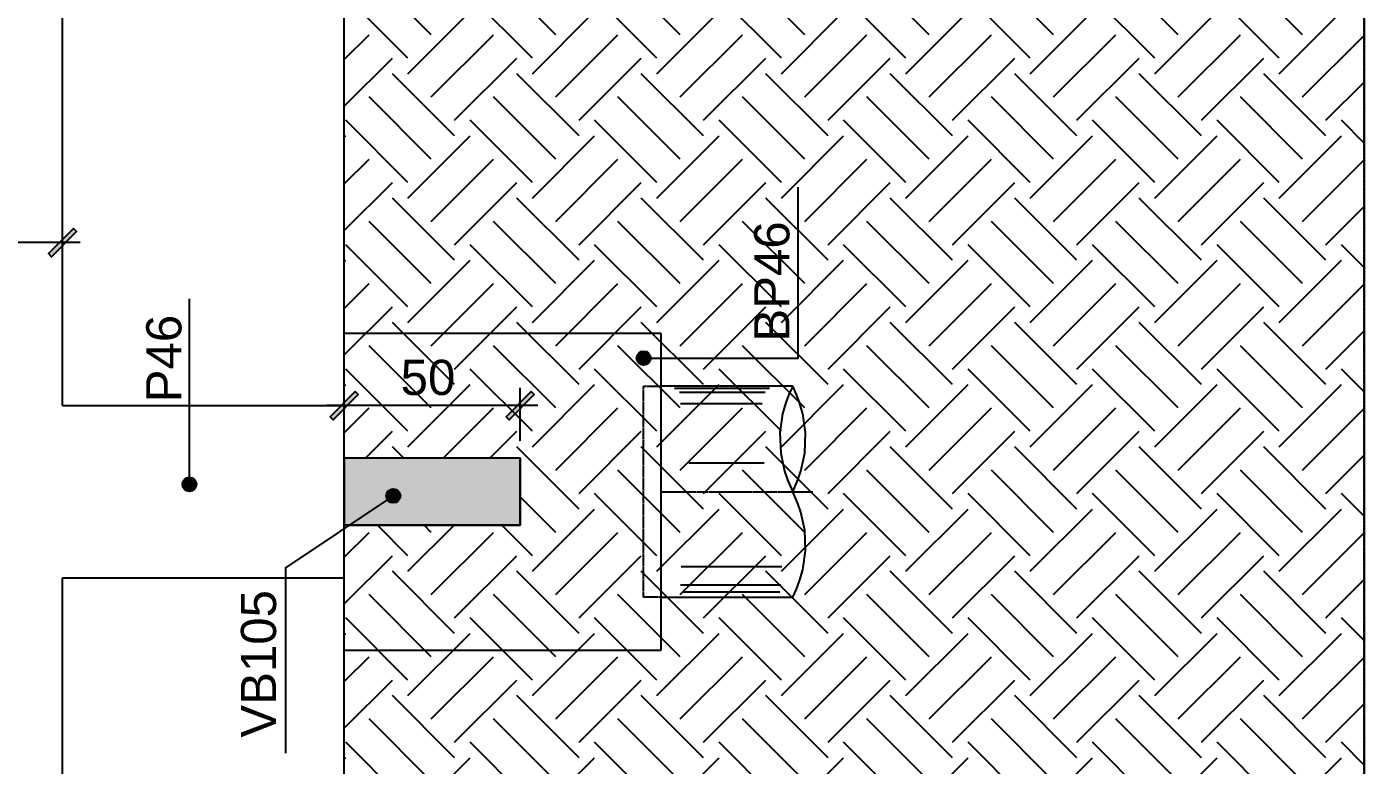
# Model space of a CAD drawing. Extents: x -1789 to 4156, y -3064 to 1391.
# Drawn here: x 1766.7 to 2146.7, y -1373.5 to -1163.6 of the extents above; entities that cross this region are included whole.
import ezdxf

# ---------------------------------------------------------------- set-up
doc = ezdxf.new("R2010")
doc.units = 0
doc.linetypes.add('ESTILO_TQS_0003', pattern=[0.92, 0.3, -0.15, 0.02, -0.15, 0.3])
doc.linetypes.add('ESTILO_TQS_0005', pattern=[0.4, 0.3, -0.1])
for name, color, linetype in [('1', 1, 'CONTINUOUS'), ('13', 35, 'CONTINUOUS'), ('2', 2, 'CONTINUOUS'), ('3', 3, 'CONTINUOUS'), ('4', 4, 'CONTINUOUS'), ('8', 8, 'CONTINUOUS')]:
    doc.layers.add(name, color=color, linetype=linetype)
doc.styles.add('TQS_ARIAL', font='arial.ttf')

msp = doc.modelspace()

# ---------------------------------------------------------------- linework, layer by layer
at = {"layer": '1', "linetype": 'Continuous'}
for p, q in [((1776.93695, -1220.1834), (1776.93695, -1219.8717)), ((1781.93695, -1224.8717), (1691.93695, -1224.8717)), ((1812.95965, -1293.78195), (1812.95965, -1240.94055)), ((1856.93695, -1281.2196), (1856.93695, -1266.2196)), ((1906.93695, -1281.2196), (1906.93695, -1266.2196)), ((1984.3047, -1265.7196), (1946.93695, -1265.7196)), ((1977.6873, -1266.35385), (1950.7697, -1266.35385)), ((1976.5188, -1267.5479), (1952.1644, -1267.5479)), ((1911.93695, -1271.2196), (1851.93695, -1271.2196)), ((1975.6425, -1270.77965), (1952.47435, -1270.77965)), ((1976.2267, -1287.55545), (1954.79885, -1287.5555)), ((1981.1925, -1317.0767), (1952.6293, -1317.07665)), ((1946.93695, -1325.7196), (1984.3047, -1325.7196)), ((1980.9004, -1322.2981), (1952.47435, -1322.2981)), ((1980.60825, -1324.30635), (1952.93915, -1324.30635))]:
    msp.add_line(p, q, dxfattribs=at)
at = {"layer": '1', "linetype": 'ESTILO_TQS_0005'}
msp.add_line((1946.93695, -1295.7196), (1990.01115, -1295.7196), dxfattribs=at)
at = {"layer": '1', "linetype": 'Continuous'}
for points in [[(1941.9725, -1257.7427), (1985.88935, -1257.7427), (1985.88935, -1209.1146)], [(1780.0311, -1220.89365), (1772.88585, -1228.03895), (1773.7697, -1228.9228), (1780.915, -1221.77755), (1780.0311, -1220.89365)], [(1860.0311, -1267.24155), (1852.88585, -1274.38685), (1853.7697, -1275.27075), (1860.915, -1268.12545), (1860.0311, -1267.24155)], [(1910.0311, -1267.24155), (1902.88585, -1274.38685), (1903.7697, -1275.27075), (1910.915, -1268.12545), (1910.0311, -1267.24155)], [(1984.30475, -1265.7196), (1983.20405, -1268.0664), (1982.3375, -1270.3608), (1981.4436, -1273.55945), (1980.69825, -1278.89785), (1980.9001, -1284.7705), (1981.9662, -1289.89685), (1982.8065, -1292.38445), (1984.30475, -1295.7196)], [(1984.30465, -1295.7196), (1985.80285, -1292.38445), (1986.6432, -1289.89685), (1987.7093, -1284.7705), (1987.9111, -1278.89785), (1987.1658, -1273.55945), (1986.27185, -1270.3608), (1985.40535, -1268.0664), (1984.30465, -1265.7196)], [(1870.8648, -1296.8948), (1840.245, -1317.36325), (1840.245, -1370.0589)], [(1984.3047, -1325.7196), (1985.40535, -1323.37285), (1986.2719, -1321.0784), (1987.1658, -1317.87975), (1987.91115, -1312.5414), (1987.70935, -1306.6687), (1986.64325, -1301.5424), (1985.80285, -1299.0548), (1984.3047, -1295.71965)]]:
    msp.add_lwpolyline(points, dxfattribs=at)
at = {"layer": '1', "linetype": 'ESTILO_TQS_0005'}
msp.add_lwpolyline([(1946.93695, -1325.7196), (1941.93695, -1325.7196), (1941.93695, -1265.7196), (1946.93695, -1265.7196)], dxfattribs=at)
at = {"layer": '1', "linetype": 'Continuous'}
for centre in [(1941.9725, -1257.7427), (1812.94245, -1293.6118), (1870.8648, -1296.8948)]:
    msp.add_circle(centre, 2, dxfattribs=at)
for points in [[(1780.0311, -1220.89365), (1772.88585, -1228.03895), (1773.7697, -1228.9228)], [(1780.0311, -1220.89365), (1773.7697, -1228.9228), (1780.915, -1221.77755)], [(1780.0311, -1220.89365), (1780.915, -1221.77755), (1780.0311, -1220.89365)], [(1943.9725, -1257.7427), (1940.9725, -1256.01065), (1940.0931, -1257.05865)], [(1943.9725, -1257.7427), (1940.0931, -1257.05865), (1940.0931, -1258.4267)], [(1943.9725, -1257.7427), (1942.3198, -1255.77305), (1940.9725, -1256.01065)], [(1943.9725, -1257.7427), (1943.5046, -1256.4571), (1942.3198, -1255.77305)], [(1943.9725, -1257.7427), (1940.0931, -1258.4267), (1940.9725, -1259.47475)], [(1943.9725, -1257.7427), (1940.9725, -1259.47475), (1942.3198, -1259.7123)], [(1943.9725, -1257.7427), (1942.3198, -1259.7123), (1943.5046, -1259.02825)], [(1943.9725, -1257.7427), (1943.5046, -1259.02825), (1943.9725, -1257.7427)], [(1860.0311, -1267.24155), (1852.88585, -1274.38685), (1853.7697, -1275.27075)], [(1860.0311, -1267.24155), (1853.7697, -1275.27075), (1860.915, -1268.12545)], [(1860.0311, -1267.24155), (1860.915, -1268.12545), (1860.0311, -1267.24155)], [(1910.0311, -1267.24155), (1902.88585, -1274.38685), (1903.7697, -1275.27075)], [(1910.0311, -1267.24155), (1903.7697, -1275.27075), (1910.915, -1268.12545)], [(1910.0311, -1267.24155), (1910.915, -1268.12545), (1910.0311, -1267.24155)], [(1814.94245, -1293.6118), (1813.28975, -1291.6422), (1811.94245, -1291.87975)], [(1814.94245, -1293.6118), (1814.47455, -1292.32625), (1813.28975, -1291.6422)], [(1814.94245, -1293.6118), (1811.94245, -1291.87975), (1811.0631, -1292.92775)], [(1814.94245, -1293.6118), (1811.0631, -1292.92775), (1811.0631, -1294.29585)], [(1814.94245, -1293.6118), (1811.0631, -1294.29585), (1811.94245, -1295.34385)], [(1814.94245, -1293.6118), (1811.94245, -1295.34385), (1813.28975, -1295.5814)], [(1814.94245, -1293.6118), (1813.28975, -1295.5814), (1814.47455, -1294.8974)], [(1814.94245, -1293.6118), (1814.47455, -1294.8974), (1814.94245, -1293.6118)], [(1872.8648, -1296.8948), (1869.8648, -1295.16275), (1868.9854, -1296.21075)], [(1872.8648, -1296.8948), (1871.2121, -1294.9252), (1869.8648, -1295.16275)], [(1872.8648, -1296.8948), (1872.3969, -1295.60925), (1871.2121, -1294.9252)], [(1872.8648, -1296.8948), (1868.9854, -1296.21075), (1868.9854, -1297.57885)], [(1872.8648, -1296.8948), (1868.9854, -1297.57885), (1869.8648, -1298.62685)], [(1872.8648, -1296.8948), (1869.8648, -1298.62685), (1871.2121, -1298.86445)], [(1872.8648, -1296.8948), (1871.2121, -1298.86445), (1872.3969, -1298.1804)], [(1872.8648, -1296.8948), (1872.3969, -1298.1804), (1872.8648, -1296.8948)]]:
    msp.add_solid(points, dxfattribs=at)
at = {"layer": '13', "linetype": 'Continuous'}
for p, q in [((1881.64975, -1165.84985), (1863.97205, -1148.17215)), ((1917.0051, -1165.84985), (1899.3274, -1148.17215)), ((1952.3604, -1165.84985), (1934.68275, -1148.17215)), ((1987.71575, -1165.84985), (1970.0381, -1148.17215)), ((2023.0711, -1165.84985), (2005.3934, -1148.17215)), ((2058.42645, -1165.84985), (2040.74875, -1148.17215)), ((2093.78175, -1165.84985), (2076.1041, -1148.17215)), ((2129.1371, -1165.84985), (2111.45945, -1148.17215)), ((1875.0206, -1172.47895), (1857.34295, -1154.8013)), ((1910.37595, -1172.47895), (1892.6983, -1154.8013)), ((1945.7313, -1172.47895), (1928.0536, -1154.8013)), ((1981.08665, -1172.47895), (1963.40895, -1154.8013)), ((2016.44195, -1172.47895), (1998.7643, -1154.8013)), ((2051.7973, -1172.47895), (2034.11965, -1154.8013)), ((2087.15265, -1172.47895), (2069.47495, -1154.8013)), ((2122.508, -1172.47895), (2104.8303, -1154.8013)), ((1875.0206, -1176.8984), (1892.6983, -1159.2207)), ((1910.37595, -1176.8984), (1928.0536, -1159.2207)), ((1945.7313, -1176.8984), (1963.40895, -1159.2207)), ((1981.08665, -1176.8984), (1998.7643, -1159.2207)), ((2016.44195, -1176.8984), (2034.11965, -1159.2207)), ((2051.7973, -1176.8984), (2069.47495, -1159.2207)), ((2087.15265, -1176.8984), (2104.8303, -1159.2207)), ((2122.508, -1176.8984), (2140.18565, -1159.2207)), ((1856.93695, -1172.88495), (1863.97205, -1165.84985)), ((1881.64975, -1183.5275), (1899.3274, -1165.84985)), ((1917.0051, -1183.5275), (1934.68275, -1165.84985)), ((1952.3604, -1183.5275), (1970.0381, -1165.84985)), ((1987.71575, -1183.5275), (2005.3934, -1165.84985)), ((2023.0711, -1183.5275), (2040.74875, -1165.84985)), ((2058.42645, -1183.5275), (2076.1041, -1165.84985)), ((2093.78175, -1183.5275), (2111.45945, -1165.84985)), ((2129.1371, -1183.5275), (2146.65185, -1166.01275)), ((2146.65185, -1170.10635), (2146.65185, -1170.10635)), ((1856.93695, -1186.1432), (1870.6012, -1172.47895)), ((1888.27885, -1190.15665), (1905.95655, -1172.47895)), ((1923.6342, -1190.15665), (1941.31185, -1172.47895)), ((1958.98955, -1190.15665), (1976.6672, -1172.47895)), ((1994.3449, -1190.15665), (2012.02255, -1172.47895)), ((2029.7002, -1190.15665), (2047.3779, -1172.47895)), ((2065.05555, -1190.15665), (2082.73325, -1172.47895)), ((2100.4109, -1190.15665), (2118.08855, -1172.47895)), ((1888.27885, -1194.57605), (1870.6012, -1176.8984)), ((1923.6342, -1194.57605), (1905.95655, -1176.8984)), ((1958.98955, -1194.57605), (1941.31185, -1176.8984)), ((1994.3449, -1194.57605), (1976.6672, -1176.8984)), ((2029.7002, -1194.57605), (2012.02255, -1176.8984)), ((2065.05555, -1194.57605), (2047.3779, -1176.8984)), ((2100.4109, -1194.57605), (2082.73325, -1176.8984)), ((2135.76625, -1194.57605), (2118.08855, -1176.8984)), ((2135.76625, -1190.15665), (2146.65185, -1179.271)), ((1881.64975, -1201.20515), (1863.97205, -1183.5275)), ((1917.0051, -1201.20515), (1899.3274, -1183.5275)), ((1952.3604, -1201.20515), (1934.68275, -1183.5275)), ((1987.71575, -1201.20515), (1970.0381, -1183.5275)), ((2023.0711, -1201.20515), (2005.3934, -1183.5275)), ((2058.42645, -1201.20515), (2040.74875, -1183.5275)), ((2093.78175, -1201.20515), (2076.1041, -1183.5275)), ((2129.1371, -1201.20515), (2111.45945, -1183.5275)), ((2146.65185, -1183.3646), (2146.65185, -1183.3646)), ((1875.0206, -1207.8343), (1857.34295, -1190.15665)), ((1910.37595, -1207.8343), (1892.6983, -1190.15665)), ((1945.7313, -1207.8343), (1928.0536, -1190.15665)), ((1981.08665, -1207.8343), (1963.40895, -1190.15665)), ((2016.44195, -1207.8343), (1998.7643, -1190.15665)), ((2051.7973, -1207.8343), (2034.11965, -1190.15665)), ((2087.15265, -1207.8343), (2069.47495, -1190.15665)), ((2122.508, -1207.8343), (2104.8303, -1190.15665)), ((2146.65185, -1196.62285), (2140.18565, -1190.15665)), ((1856.93695, -1194.982), (1857.34295, -1194.57605)), ((1875.0206, -1212.2537), (1892.6983, -1194.57605)), ((1910.37595, -1212.2537), (1928.0536, -1194.57605)), ((1945.7313, -1212.2537), (1963.40895, -1194.57605)), ((1981.08665, -1212.2537), (1998.7643, -1194.57605)), ((2016.44195, -1212.2537), (2034.11965, -1194.57605)), ((2051.7973, -1212.2537), (2069.47495, -1194.57605)), ((2087.15265, -1212.2537), (2104.8303, -1194.57605)), ((2122.508, -1212.2537), (2140.18565, -1194.57605)), ((1856.93695, -1208.24025), (1863.97205, -1201.20515)), ((1881.64975, -1218.88285), (1899.3274, -1201.20515)), ((1917.0051, -1218.88285), (1934.68275, -1201.20515)), ((1952.3604, -1218.88285), (1970.0381, -1201.20515)), ((1987.71575, -1218.88285), (2005.3934, -1201.20515)), ((2023.0711, -1218.88285), (2040.74875, -1201.20515)), ((2058.42645, -1218.88285), (2076.1041, -1201.20515)), ((2093.78175, -1218.88285), (2111.45945, -1201.20515)), ((2129.1371, -1218.88285), (2146.65185, -1201.3681)), ((1856.93695, -1221.4985), (1870.6012, -1207.8343)), ((1888.27885, -1225.51195), (1905.95655, -1207.8343)), ((1923.6342, -1225.51195), (1941.31185, -1207.8343)), ((1958.98955, -1225.51195), (1976.6672, -1207.8343)), ((1994.3449, -1225.51195), (2012.02255, -1207.8343)), ((2029.7002, -1225.51195), (2047.3779, -1207.8343)), ((2065.05555, -1225.51195), (2082.73325, -1207.8343)), ((2100.4109, -1225.51195), (2118.08855, -1207.8343)), ((2146.65185, -1205.46165), (2146.65185, -1205.46165)), ((1888.27885, -1229.9314), (1870.6012, -1212.2537)), ((1923.6342, -1229.9314), (1905.95655, -1212.2537)), ((1958.98955, -1229.9314), (1941.31185, -1212.2537)), ((1994.3449, -1229.9314), (1976.6672, -1212.2537)), ((2029.7002, -1229.9314), (2012.02255, -1212.2537)), ((2065.05555, -1229.9314), (2047.3779, -1212.2537)), ((2100.4109, -1229.9314), (2082.73325, -1212.2537)), ((2135.76625, -1229.9314), (2118.08855, -1212.2537)), ((2135.76625, -1225.51195), (2146.65185, -1214.62635)), ((1881.64975, -1236.5605), (1863.97205, -1218.88285)), ((1917.0051, -1236.5605), (1899.3274, -1218.88285)), ((1952.3604, -1236.5605), (1934.68275, -1218.88285)), ((1987.71575, -1236.5605), (1970.0381, -1218.88285)), ((2023.0711, -1236.5605), (2005.3934, -1218.88285)), ((2058.42645, -1236.5605), (2040.74875, -1218.88285)), ((2093.78175, -1236.5605), (2076.1041, -1218.88285)), ((2129.1371, -1236.5605), (2111.45945, -1218.88285)), ((2146.65185, -1218.7199), (2146.65185, -1218.7199)), ((1875.0206, -1243.18965), (1857.34295, -1225.51195)), ((1910.37595, -1243.18965), (1892.6983, -1225.51195)), ((1945.7313, -1243.18965), (1928.0536, -1225.51195)), ((1981.08665, -1243.18965), (1963.40895, -1225.51195)), ((2016.44195, -1243.18965), (1998.7643, -1225.51195)), ((2051.7973, -1243.18965), (2034.11965, -1225.51195)), ((2087.15265, -1243.18965), (2069.47495, -1225.51195)), ((2122.508, -1243.18965), (2104.8303, -1225.51195)), ((2146.65185, -1231.97815), (2140.18565, -1225.51195)), ((1856.93695, -1230.33735), (1857.34295, -1229.9314)), ((1875.0206, -1247.60905), (1892.6983, -1229.9314)), ((1910.37595, -1247.60905), (1928.0536, -1229.9314)), ((1945.7313, -1247.60905), (1963.40895, -1229.9314)), ((1981.08665, -1247.60905), (1998.7643, -1229.9314)), ((2016.44195, -1247.60905), (2034.11965, -1229.9314)), ((2051.7973, -1247.60905), (2069.47495, -1229.9314)), ((2087.15265, -1247.60905), (2104.8303, -1229.9314)), ((2122.508, -1247.60905), (2140.18565, -1229.9314)), ((1856.93695, -1243.5956), (1863.97205, -1236.5605)), ((1881.64975, -1254.2382), (1899.3274, -1236.5605)), ((1917.0051, -1254.2382), (1934.68275, -1236.5605)), ((1952.3604, -1254.2382), (1970.0381, -1236.5605)), ((1987.71575, -1254.2382), (2005.3934, -1236.5605)), ((2023.0711, -1254.2382), (2040.74875, -1236.5605)), ((2058.42645, -1254.2382), (2076.1041, -1236.5605)), ((2093.78175, -1254.2382), (2111.45945, -1236.5605)), ((2129.1371, -1254.2382), (2146.65185, -1236.72345)), ((2146.65185, -1240.817), (2146.65185, -1240.817)), ((1856.93695, -1256.85385), (1870.6012, -1243.18965)), ((1888.27885, -1260.8673), (1905.95655, -1243.18965)), ((1923.6342, -1260.8673), (1941.31185, -1243.18965)), ((1958.98955, -1260.8673), (1976.6672, -1243.18965)), ((1994.3449, -1260.8673), (2012.02255, -1243.18965)), ((2029.7002, -1260.8673), (2047.3779, -1243.18965)), ((2065.05555, -1260.8673), (2082.73325, -1243.18965)), ((2100.4109, -1260.8673), (2118.08855, -1243.18965)), ((1888.27885, -1265.28675), (1870.6012, -1247.60905)), ((1923.6342, -1265.28675), (1905.95655, -1247.60905)), ((1958.98955, -1265.28675), (1941.31185, -1247.60905)), ((1994.3449, -1265.28675), (1976.6672, -1247.60905)), ((2029.7002, -1265.28675), (2012.02255, -1247.60905)), ((2065.05555, -1265.28675), (2047.3779, -1247.60905)), ((2100.4109, -1265.28675), (2082.73325, -1247.60905)), ((2135.76625, -1265.28675), (2118.08855, -1247.60905)), ((2135.76625, -1260.8673), (2146.65185, -1249.9817)), ((1881.64975, -1271.91585), (1863.97205, -1254.2382)), ((1917.0051, -1271.91585), (1899.3274, -1254.2382)), ((1952.3604, -1271.91585), (1934.68275, -1254.2382)), ((1987.71575, -1271.91585), (1970.0381, -1254.2382)), ((2023.0711, -1271.91585), (2005.3934, -1254.2382)), ((2058.42645, -1271.91585), (2040.74875, -1254.2382)), ((2093.78175, -1271.91585), (2076.1041, -1254.2382)), ((2129.1371, -1271.91585), (2111.45945, -1254.2382)), ((2146.65185, -1254.07525), (2146.65185, -1254.07525)), ((1875.0206, -1278.545), (1857.34295, -1260.8673)), ((1910.37595, -1278.545), (1892.6983, -1260.8673)), ((1945.7313, -1278.545), (1928.0536, -1260.8673)), ((1981.08665, -1278.545), (1963.40895, -1260.8673)), ((2016.44195, -1278.545), (1998.7643, -1260.8673)), ((2051.7973, -1278.545), (2034.11965, -1260.8673)), ((2087.15265, -1278.545), (2069.47495, -1260.8673)), ((2122.508, -1278.545), (2104.8303, -1260.8673)), ((2146.65185, -1267.3335), (2140.18565, -1260.8673)), ((1856.93695, -1265.6927), (1857.34295, -1265.28675)), ((1875.0206, -1282.9644), (1892.6983, -1265.28675)), ((1910.37595, -1282.9644), (1928.0536, -1265.28675)), ((1945.7313, -1282.9644), (1963.40895, -1265.28675)), ((1981.08665, -1282.9644), (1998.7643, -1265.28675)), ((2016.44195, -1282.9644), (2034.11965, -1265.28675)), ((2051.7973, -1282.9644), (2069.47495, -1265.28675)), ((2087.15265, -1282.9644), (2104.8303, -1265.28675)), ((2122.508, -1282.9644), (2140.18565, -1265.28675)), ((1856.93695, -1278.95095), (1863.97205, -1271.91585)), ((1885.02365, -1286.2196), (1899.3274, -1271.91585)), ((1917.0051, -1289.5935), (1934.68275, -1271.91585)), ((1952.3604, -1289.5935), (1970.0381, -1271.91585)), ((1987.71575, -1289.5935), (2005.3934, -1271.91585)), ((2023.0711, -1289.5935), (2040.74875, -1271.91585)), ((2058.42645, -1289.5935), (2076.1041, -1271.91585)), ((2093.78175, -1289.5935), (2111.45945, -1271.91585)), ((2129.1371, -1289.5935), (2146.65185, -1272.07875)), ((2146.65185, -1276.17235), (2146.65185, -1276.17235)), ((1862.92655, -1286.2196), (1870.6012, -1278.545)), ((1898.2819, -1286.2196), (1905.95655, -1278.545)), ((1923.6342, -1296.22265), (1941.31185, -1278.545)), ((1958.98955, -1296.22265), (1976.6672, -1278.545)), ((1994.3449, -1296.22265), (2012.02255, -1278.545)), ((2029.7002, -1296.22265), (2047.3779, -1278.545)), ((2065.05555, -1296.22265), (2082.73325, -1278.545)), ((2100.4109, -1296.22265), (2118.08855, -1278.545)), ((1873.8564, -1286.2196), (1870.6012, -1282.9644)), ((1923.6342, -1300.64205), (1905.95655, -1282.9644)), ((1958.98955, -1300.64205), (1941.31185, -1282.9644)), ((1994.3449, -1300.64205), (1976.6672, -1282.9644)), ((2029.7002, -1300.64205), (2012.02255, -1282.9644)), ((2065.05555, -1300.64205), (2047.3779, -1282.9644)), ((2100.4109, -1300.64205), (2082.73325, -1282.9644)), ((2135.76625, -1300.64205), (2118.08855, -1282.9644)), ((1860.59815, -1286.2196), (1860.59815, -1286.2196)), ((1871.7654, -1286.2196), (1871.7654, -1286.2196)), ((1882.69525, -1286.2196), (1882.69525, -1286.2196)), ((1895.9535, -1286.2196), (1895.9535, -1286.2196)), ((1906.93695, -1286.4034), (1906.93695, -1286.4034)), ((2135.76625, -1296.22265), (2146.65185, -1285.33705)), ((1952.3604, -1307.2712), (1934.68275, -1289.5935)), ((1987.71575, -1307.2712), (1970.0381, -1289.5935)), ((2023.0711, -1307.2712), (2005.3934, -1289.5935)), ((2058.42645, -1307.2712), (2040.74875, -1289.5935)), ((2093.78175, -1307.2712), (2076.1041, -1289.5935)), ((2129.1371, -1307.2712), (2111.45945, -1289.5935)), ((2146.65185, -1289.4306), (2146.65185, -1289.4306)), ((1917.0051, -1307.2712), (1906.93695, -1297.2031)), ((1945.7313, -1313.9003), (1928.0536, -1296.22265)), ((1981.08665, -1313.9003), (1963.40895, -1296.22265)), ((2016.44195, -1313.9003), (1998.7643, -1296.22265)), ((2051.7973, -1313.9003), (2034.11965, -1296.22265)), ((2087.15265, -1313.9003), (2069.47495, -1296.22265)), ((2122.508, -1313.9003), (2104.8303, -1296.22265)), ((2146.65185, -1302.68885), (2140.18565, -1296.22265)), ((1906.93695, -1299.66165), (1906.93695, -1299.66165)), ((1910.37595, -1318.31975), (1928.0536, -1300.64205)), ((1945.7313, -1318.31975), (1963.40895, -1300.64205)), ((1981.08665, -1318.31975), (1998.7643, -1300.64205)), ((2016.44195, -1318.31975), (2034.11965, -1300.64205)), ((2051.7973, -1318.31975), (2069.47495, -1300.64205)), ((2087.15265, -1318.31975), (2104.8303, -1300.64205)), ((2122.508, -1318.31975), (2140.18565, -1300.64205)), ((1875.0206, -1313.9003), (1866.3399, -1305.2196)), ((1875.0206, -1318.31975), (1888.12075, -1305.2196)), ((1881.64975, -1307.2712), (1879.59815, -1305.2196)), ((1910.37595, -1313.9003), (1901.69525, -1305.2196)), ((1856.93695, -1314.3063), (1863.97205, -1307.2712)), ((1881.64975, -1324.94885), (1899.3274, -1307.2712)), ((1917.0051, -1324.94885), (1934.68275, -1307.2712)), ((1952.3604, -1324.94885), (1970.0381, -1307.2712)), ((1987.71575, -1324.94885), (2005.3934, -1307.2712)), ((2023.0711, -1324.94885), (2040.74875, -1307.2712)), ((2058.42645, -1324.94885), (2076.1041, -1307.2712)), ((2093.78175, -1324.94885), (2111.45945, -1307.2712)), ((2129.1371, -1324.94885), (2146.65185, -1307.4341)), ((1856.93695, -1327.56455), (1870.6012, -1313.9003)), ((1888.27885, -1331.578), (1905.95655, -1313.9003)), ((1923.6342, -1331.578), (1941.31185, -1313.9003)), ((1958.98955, -1331.578), (1976.6672, -1313.9003)), ((1994.3449, -1331.578), (2012.02255, -1313.9003)), ((2029.7002, -1331.578), (2047.3779, -1313.9003)), ((2065.05555, -1331.578), (2082.73325, -1313.9003)), ((2100.4109, -1331.578), (2118.08855, -1313.9003)), ((2146.65185, -1311.5277), (2146.65185, -1311.5277)), ((1888.27885, -1335.9974), (1870.6012, -1318.31975)), ((1923.6342, -1335.9974), (1905.95655, -1318.31975)), ((1958.98955, -1335.9974), (1941.31185, -1318.31975)), ((1994.3449, -1335.9974), (1976.6672, -1318.31975)), ((2029.7002, -1335.9974), (2012.02255, -1318.31975)), ((2065.05555, -1335.9974), (2047.3779, -1318.31975)), ((2100.4109, -1335.9974), (2082.73325, -1318.31975)), ((2135.76625, -1335.9974), (2118.08855, -1318.31975)), ((2135.76625, -1331.578), (2146.65185, -1320.69235)), ((1881.64975, -1342.62655), (1863.97205, -1324.94885)), ((1917.0051, -1342.62655), (1899.3274, -1324.94885)), ((1952.3604, -1342.62655), (1934.68275, -1324.94885)), ((1987.71575, -1342.62655), (1970.0381, -1324.94885)), ((2023.0711, -1342.62655), (2005.3934, -1324.94885)), ((2058.42645, -1342.62655), (2040.74875, -1324.94885)), ((2093.78175, -1342.62655), (2076.1041, -1324.94885)), ((2129.1371, -1342.62655), (2111.45945, -1324.94885)), ((2146.65185, -1324.78595), (2146.65185, -1324.78595)), ((1875.0206, -1349.25565), (1857.34295, -1331.578)), ((1910.37595, -1349.25565), (1892.6983, -1331.578)), ((1945.7313, -1349.25565), (1928.0536, -1331.578)), ((1981.08665, -1349.25565), (1963.40895, -1331.578)), ((2016.44195, -1349.25565), (1998.7643, -1331.578)), ((2051.7973, -1349.25565), (2034.11965, -1331.578)), ((2087.15265, -1349.25565), (2069.47495, -1331.578)), ((2122.508, -1349.25565), (2104.8303, -1331.578)), ((2146.65185, -1338.0442), (2140.18565, -1331.578)), ((1856.93695, -1336.4034), (1857.34295, -1335.9974)), ((1875.0206, -1353.67505), (1892.6983, -1335.9974)), ((1910.37595, -1353.67505), (1928.0536, -1335.9974)), ((1945.7313, -1353.67505), (1963.40895, -1335.9974)), ((1981.08665, -1353.67505), (1998.7643, -1335.9974)), ((2016.44195, -1353.67505), (2034.11965, -1335.9974)), ((2051.7973, -1353.67505), (2069.47495, -1335.9974)), ((2087.15265, -1353.67505), (2104.8303, -1335.9974)), ((2122.508, -1353.67505), (2140.18565, -1335.9974)), ((1856.93695, -1349.66165), (1863.97205, -1342.62655)), ((1881.64975, -1360.3042), (1899.3274, -1342.62655)), ((1917.0051, -1360.3042), (1934.68275, -1342.62655)), ((1952.3604, -1360.3042), (1970.0381, -1342.62655)), ((1987.71575, -1360.3042), (2005.3934, -1342.62655)), ((2023.0711, -1360.3042), (2040.74875, -1342.62655)), ((2058.42645, -1360.3042), (2076.1041, -1342.62655)), ((2093.78175, -1360.3042), (2111.45945, -1342.62655)), ((2129.1371, -1360.3042), (2146.65185, -1342.78945)), ((2146.65185, -1346.88305), (2146.65185, -1346.88305)), ((1856.93695, -1362.9199), (1870.6012, -1349.25565)), ((1888.27885, -1366.93335), (1905.95655, -1349.25565)), ((1923.6342, -1366.93335), (1941.31185, -1349.25565)), ((1958.98955, -1366.93335), (1976.6672, -1349.25565)), ((1994.3449, -1366.93335), (2012.02255, -1349.25565)), ((2029.7002, -1366.93335), (2047.3779, -1349.25565)), ((2065.05555, -1366.93335), (2082.73325, -1349.25565)), ((2100.4109, -1366.93335), (2118.08855, -1349.25565)), ((1888.27885, -1371.35275), (1870.6012, -1353.67505)), ((1923.6342, -1371.35275), (1905.95655, -1353.67505)), ((1958.98955, -1371.35275), (1941.31185, -1353.67505)), ((1994.3449, -1371.35275), (1976.6672, -1353.67505)), ((2029.7002, -1371.35275), (2012.02255, -1353.67505)), ((2065.05555, -1371.35275), (2047.3779, -1353.67505)), ((2100.4109, -1371.35275), (2082.73325, -1353.67505)), ((2135.76625, -1371.35275), (2118.08855, -1353.67505)), ((2135.76625, -1366.93335), (2146.65185, -1356.0477)), ((1881.64975, -1377.98185), (1863.97205, -1360.3042)), ((1917.0051, -1377.98185), (1899.3274, -1360.3042)), ((1952.3604, -1377.98185), (1934.68275, -1360.3042)), ((1987.71575, -1377.98185), (1970.0381, -1360.3042)), ((2023.0711, -1377.98185), (2005.3934, -1360.3042)), ((2058.42645, -1377.98185), (2040.74875, -1360.3042)), ((2093.78175, -1377.98185), (2076.1041, -1360.3042)), ((2129.1371, -1377.98185), (2111.45945, -1360.3042)), ((2146.65185, -1360.1413), (2146.65185, -1360.1413)), ((1875.0206, -1384.611), (1857.34295, -1366.93335)), ((1910.37595, -1384.611), (1892.6983, -1366.93335)), ((1945.7313, -1384.611), (1928.0536, -1366.93335)), ((1981.08665, -1384.611), (1963.40895, -1366.93335)), ((2016.44195, -1384.611), (1998.7643, -1366.93335)), ((2051.7973, -1384.611), (2034.11965, -1366.93335)), ((2087.15265, -1384.611), (2069.47495, -1366.93335)), ((2122.508, -1384.611), (2104.8303, -1366.93335)), ((2146.65185, -1373.39955), (2140.18565, -1366.93335)), ((1856.93695, -1371.7587), (1857.34295, -1371.35275)), ((1875.0206, -1389.0304), (1892.6983, -1371.35275)), ((1910.37595, -1389.0304), (1928.0536, -1371.35275)), ((1945.7313, -1389.0304), (1963.40895, -1371.35275)), ((1981.08665, -1389.0304), (1998.7643, -1371.35275)), ((2016.44195, -1389.0304), (2034.11965, -1371.35275)), ((2051.7973, -1389.0304), (2069.47495, -1371.35275)), ((2087.15265, -1389.0304), (2104.8303, -1371.35275)), ((2122.508, -1389.0304), (2140.18565, -1371.35275))]:
    msp.add_line(p, q, dxfattribs=at)
msp.add_lwpolyline([(1856.93695, -1503.71575), (1856.93695, -1305.2196), (1906.93695, -1305.2196), (1906.93695, -1286.2196), (1856.93695, -1286.2196), (1856.93695, -898.2197), (1946.93695, -898.2197), (1946.93695, -808.2197), (1856.93695, -808.2197), (1856.93695, 392.28175), (1981.93575, 392.28175), (1981.93575, 382.2804), (2031.93575, 382.2804), (2031.93575, 411.2804), (1644.93695, 411.2804), (1644.93695, 894.27925), (1981.93575, 894.27925), (1981.93575, 884.2804), (2031.93575, 884.2804), (2031.93575, 913.2804), (2146.65185, 913.2804), (2146.65185, -1652.89415)], dxfattribs=at)
at = {"layer": '2', "linetype": 'Continuous'}
for p, q in [((1776.93695, -1225.1834), (1776.93695, -1225.1834)), ((1946.93695, -1250.7196), (1856.93695, -1250.7196)), ((1856.93695, -1286.2196), (1856.93695, -1250.7196)), ((1946.93695, -1340.7196), (1946.93695, -1250.7196)), ((1856.93695, -1286.2196), (1856.93695, -1286.2196)), ((1906.93695, -1286.2196), (1906.93695, -1286.2196)), ((1856.93695, -1340.7196), (1856.93695, -1305.2196)), ((1856.93695, -1340.7196), (1946.93695, -1340.7196))]:
    msp.add_line(p, q, dxfattribs=at)
at = {"layer": '2', "linetype": 'ESTILO_TQS_0003'}
msp.add_lwpolyline([(1532.6668, -1652.89415), (2146.65185, -1652.89415), (2146.65185, 1011.24555), (1532.6668, 1011.24555), (1532.6668, -1652.89415)], dxfattribs=at)
at = {"layer": '3', "linetype": 'Continuous'}
for p, q in [((2146.65185, 1011.24555), (2146.65185, -1652.89415)), ((1776.93695, -1271.2196), (1776.93695, -1140.2196)), ((1776.93695, -1271.2196), (1856.93695, -1271.2196)), ((1776.93695, -1320.2196), (1856.93695, -1320.2196)), ((1776.93695, -1503.71575), (1776.93695, -1320.2196))]:
    msp.add_line(p, q, dxfattribs=at)
at = {"layer": '4', "linetype": 'Continuous'}
for p, q in [((1906.93695, -1286.2196), (1856.93695, -1286.2196)), ((1856.93695, -1305.2196), (1856.93695, -1286.2196)), ((1906.93695, -1286.2196), (1906.93695, -1305.2196)), ((1906.93695, -1305.2196), (1856.93695, -1305.2196))]:
    msp.add_line(p, q, dxfattribs=at)
at = {"layer": '8', "linetype": 'Continuous'}
msp.add_lwpolyline([(1856.93695, -1305.2196), (1906.93695, -1305.2196), (1906.93695, -1286.2196), (1856.93695, -1286.2196), (1856.93695, -1305.2196)], dxfattribs=at)
for points in [[(1856.93695, -1305.2196), (1906.93695, -1305.2196), (1906.93695, -1286.2196)], [(1856.93695, -1305.2196), (1906.93695, -1286.2196), (1856.93695, -1286.2196)], [(1856.93695, -1305.2196), (1856.93695, -1286.2196), (1856.93695, -1305.2196)]]:
    msp.add_solid(points, dxfattribs=at)

# ---------------------------------------------------------------- texts
at = {"layer": '2', "linetype": 'Continuous', "style": 'TQS_ARIAL'}
for s, p in [('BP46', (1983.3803, -1253.0434)), ('P46', (1810.6811, -1270.2946)), ('VB105', (1837.5646, -1365.60815))]:
    msp.add_text(s, height=10, rotation=90, dxfattribs=at).set_placement(p)
msp.add_text('50', height=10, dxfattribs=at).set_placement((1872.93695, -1268.2196))

doc.saveas('drawing.dxf')
